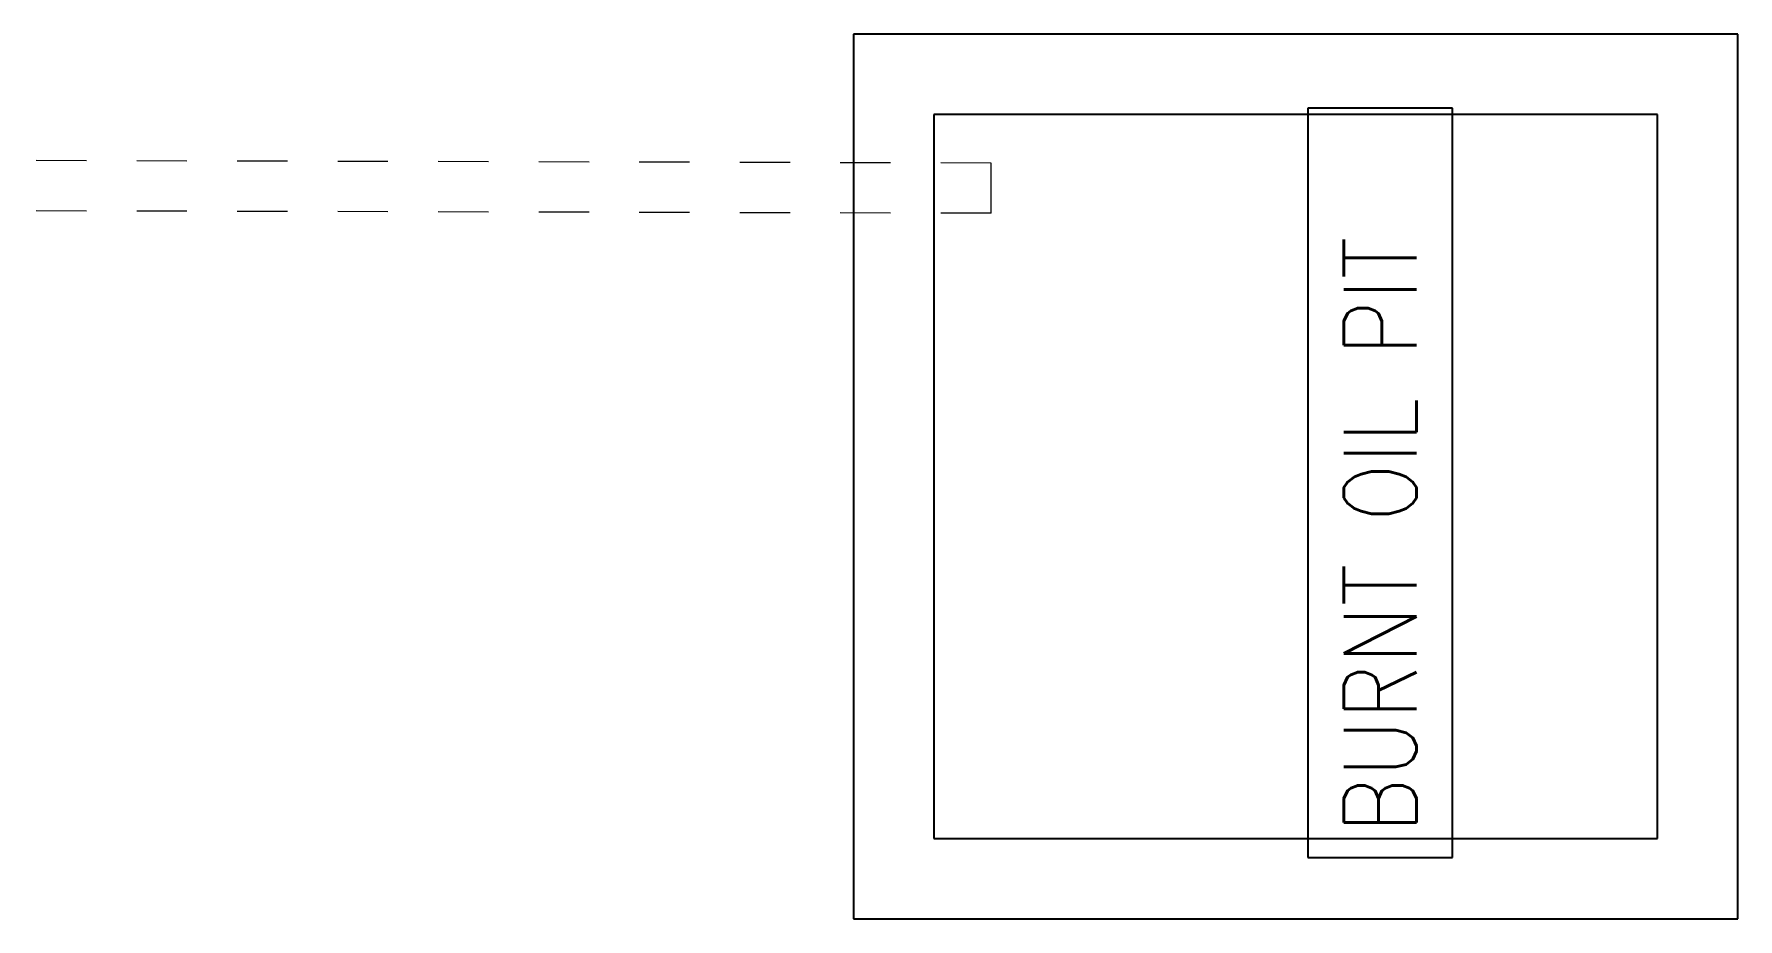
# Model space of a CAD drawing. Header units: metres. Extents: x 532250 to 532639, y 2673852 to 2674172.
# Drawn here: x 532455.195 to 532458.585, y 2674039.774 to 2674041.534 of the extents above; entities that cross this region are included whole.
import ezdxf

# ---------------------------------------------------------------- set-up
doc = ezdxf.new("R2010")
doc.units = ezdxf.units.M
doc.header["$MEASUREMENT"] = 0
doc.linetypes.add('HIDDEN', pattern=[0.375, 0.25, -0.125])
doc.layers.add('IDT', color=7, linetype='Continuous')
doc.styles.add('RomanS', font='romans.shx')

# ---------------------------------------------------------------- blocks, each defined once
blk = doc.blocks.new('IDT')
at = {"layer": 'IDT', "color": 253}
for p, q in [((10.1025, 17.9852), (8.3425, 17.9852)), ((8.3425, 17.9852), (8.3425, 16.2252)), ((10.1025, 16.2252), (10.1025, 17.9852)), ((9.1983, 17.8629), (8.9103, 17.8629)), ((8.9103, 17.8629), (8.9103, 16.3725)), ((9.1983, 16.3725), (9.1983, 17.8629)), ((9.9425, 17.8252), (8.5025, 17.8252)), ((8.5025, 17.8252), (8.5025, 16.3852)), ((9.9425, 16.3852), (9.9425, 17.8252)), ((8.5025, 16.3852), (9.9425, 16.3852)), ((8.9103, 16.3725), (9.1983, 16.3725)), ((8.3425, 16.2252), (10.1025, 16.2252))]:
    blk.add_line(p, q, dxfattribs=at)
at = {"layer": 'IDT', "color": 253, "linetype": 'HIDDEN', "lineweight": 0, "ltscale": 0.3}
for p, q in [((9.8284, 16.5818), (12.7275, 16.5744)), ((9.8288, 16.4818), (9.8288, 16.5818)), ((9.8284, 16.4818), (12.7275, 16.4744))]:
    blk.add_line(p, q, dxfattribs=at)
at = {"layer": 'IDT', "color": 7, "style": 'RomanS', "width": 0.85}
blk.add_text('BURNT OIL PIT', height=0.144, rotation=270, dxfattribs=at).set_placement((8.9823, 17.8142))

msp = doc.modelspace()

# ---------------------------------------------------------------- block references
at = {"layer": 'IDT', "color": 8, "rotation": 180}
msp.add_blockref('IDT', (532466.9273, 2674057.7589), dxfattribs=at)

doc.saveas('drawing.dxf')
